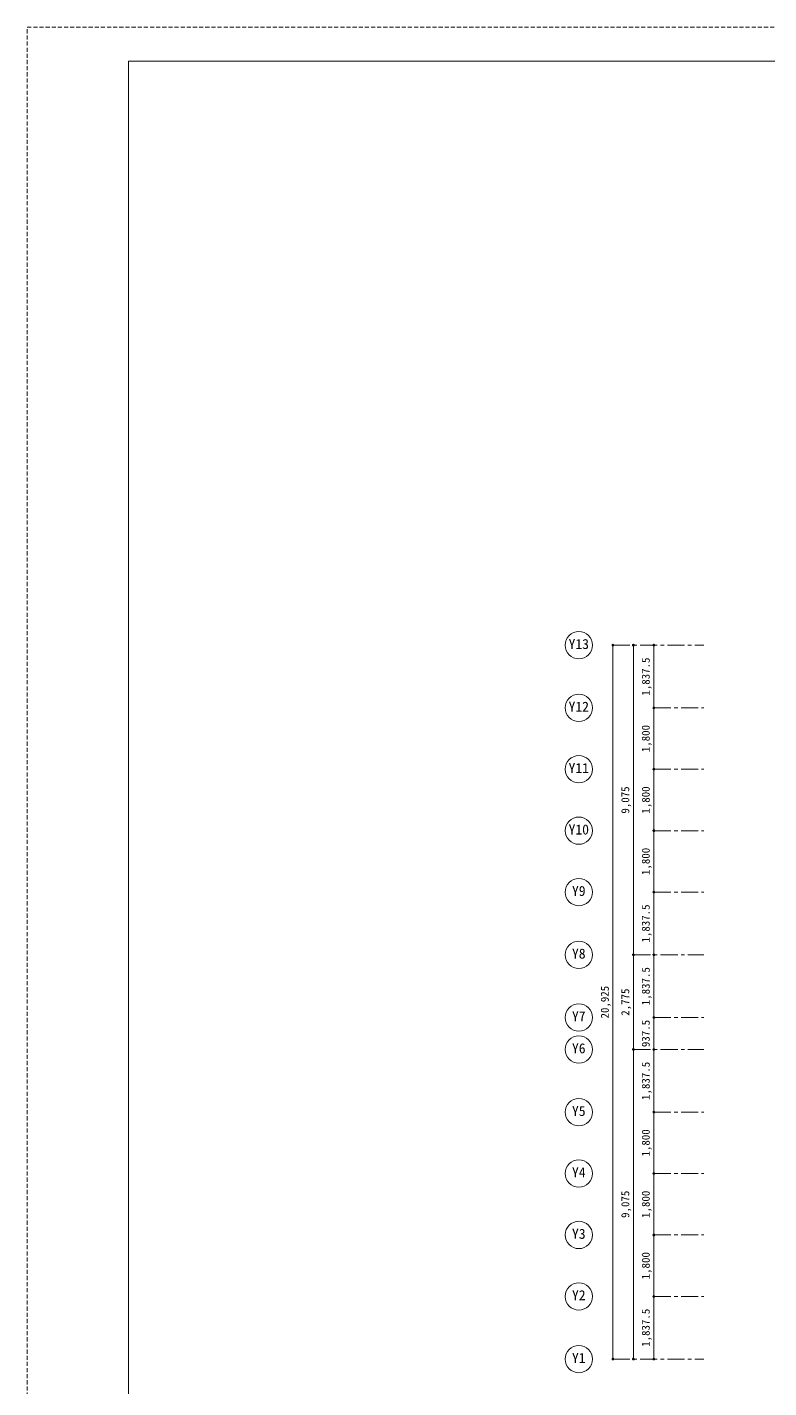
# Model space of a CAD drawing. Units: millimetres at full size, sheet at 1:100. Extents: x -84100 to 167013, y -59450 to 59350.
# Drawn here: x -84100 to -62359, y 19471 to 59350 of the extents above; entities that cross this region are included whole.
import ezdxf
from ezdxf.enums import TextEntityAlignment as Align

# ---------------------------------------------------------------- set-up
doc = ezdxf.new("R2010")
doc.units = ezdxf.units.MM
doc.header["$LTSCALE"] = 100
doc.header["$PDMODE"] = 32
doc.header["$PDSIZE"] = 50
doc.linetypes.add('CHAIN1', pattern=[8, 5, -1, 1, -1])
doc.linetypes.add('DASHED1', pattern=[1.8, 1.2, -0.6])
for name, color, linetype, lineweight in [('0-5_通芯符号', 3, 'CHAIN1', 9), ('0-6_寸法線', 3, 'Continuous', 9), ('F-0', 3, 'Continuous', 9)]:
    doc.layers.add(name, color=color, linetype=linetype, lineweight=lineweight)
doc.styles.add('ＭＳ ゴシック', font='')
doc.styles.get('ＭＳ ゴシック').set_extended_font_data('MS Gothic')

msp = doc.modelspace()

# ---------------------------------------------------------------- linework, layer by layer
at = {"layer": '0-5_通芯符号', "linetype": 'Continuous'}
msp.add_line((-66929.3, 20312.6), (-66929.3, 41237.6), dxfattribs=at)
at = {"layer": '0-5_通芯符号'}
for p, q in [((-66929.3, 41237.6), (-64266, 41237.6)), ((-65729.3, 39400.1), (-64266, 39400.1)), ((-65729.3, 37600.1), (-64266, 37600.1)), ((-65729.3, 35800.1), (-64266, 35800.1)), ((-65729.3, 34000.1), (-64266, 34000.1)), ((-66329.3, 32162.6), (-64266, 32162.6)), ((-65729.3, 30325.1), (-64266, 30325.1)), ((-66329.3, 29387.6), (-64266, 29387.6)), ((-65729.3, 27550.1), (-64266, 27550.1)), ((-65729.3, 25750.1), (-64266, 25750.1)), ((-65729.3, 23950.1), (-64266, 23950.1)), ((-65729.3, 22150.1), (-64266, 22150.1)), ((-66929.3, 20312.6), (-64266, 20312.6))]:
    msp.add_line(p, q, dxfattribs=at)
at = {"layer": '0-5_通芯符号', "linetype": 'Continuous'}
for points in [[(-66329.3, 20312.6), (-66329.3, 29387.6), (-66329.3, 32162.6), (-66329.3, 41237.6)], [(-65729.3, 20312.6), (-65729.3, 22150.1), (-65729.3, 23950.1), (-65729.3, 25750.1), (-65729.3, 27550.1), (-65729.3, 29387.6), (-65729.3, 30325.1), (-65729.3, 32162.6), (-65729.3, 34000.1), (-65729.3, 35800.1), (-65729.3, 37600.1), (-65729.3, 39400.1), (-65729.3, 41237.6)]]:
    msp.add_lwpolyline(points, dxfattribs=at)
at = {"layer": '0-5_通芯符号'}
for p in [(-66929.3, 41237.6), (-66329.3, 41237.6), (-65729.3, 41237.6), (-65729.3, 39400.1), (-65729.3, 37600.1), (-65729.3, 35800.1), (-65729.3, 34000.1), (-66329.3, 32162.6), (-65729.3, 32162.6), (-65729.3, 30325.1), (-66329.3, 29387.6), (-65729.3, 29387.6), (-65729.3, 27550.1), (-65729.3, 25750.1), (-65729.3, 23950.1), (-65729.3, 22150.1), (-66929.3, 20312.6), (-66329.3, 20312.6), (-65729.3, 20312.6)]:
    msp.add_point(p, dxfattribs=at)
at = {"layer": '0-6_寸法線'}
for centre in [(-67929.3, 41237.6), (-67929.3, 39400.1), (-67929.3, 37600.1), (-67929.3, 35800.1), (-67929.3, 34000.1), (-67929.3, 32162.6), (-67929.3, 30325.1), (-67929.3, 29387.6), (-67929.3, 27550.1), (-67929.3, 25750.1), (-67929.3, 23950.1), (-67929.3, 22150.1), (-67929.3, 20312.6)]:
    msp.add_circle(centre, 400, dxfattribs=at)
at = {"layer": 'F-0', "color": 7, "linetype": 'DASHED1'}
msp.add_line((-84100, 59350), (84100, 59350), dxfattribs=at)
at = {"layer": 'F-0', "color": 5}
for p, q in [((-81129, 58351.7), (-2129, 58351.7)), ((-81129, 1351.7), (-81129, 58351.7))]:
    msp.add_line(p, q, dxfattribs=at)
at = {"layer": 'F-0', "color": 7, "linetype": 'DASHED1'}
msp.add_lwpolyline([(84100, -59450), (-84100, -59450), (-84100, 59350)], dxfattribs=at)

# ---------------------------------------------------------------- texts
at = {"layer": '0-5_通芯符号', "style": 'ＭＳ ゴシック'}
for s, p in [('1,837.5', (-65779.3, 39758.8)), ('1,800', (-65779.3, 38100.1)), ('9,075', (-66379.3, 36300.1)), ('1,800', (-65779.3, 36300.1)), ('1,800', (-65779.3, 34500.1)), ('1,837.5', (-65779.3, 32521.3)), ('1,837.5', (-65779.3, 30683.8)), ('20,925', (-66979.3, 30295.1)), ('2,775', (-66379.3, 30375.1)), ('937.5', (-65779.3, 29456.3)), ('1,837.5', (-65779.3, 27908.8)), ('1,800', (-65779.3, 26250.1)), ('9,075', (-66379.3, 24450.1)), ('1,800', (-65779.3, 24450.1)), ('1,800', (-65779.3, 22650.1)), ('1,837.5', (-65779.3, 20671.3))]:
    msp.add_text(s, height=234.6, rotation=90, dxfattribs=at).set_placement(p, align=Align.BOTTOM_LEFT)
at = {"layer": '0-6_寸法線', "style": 'ＭＳ ゴシック'}
for s, p in [('Y13', (-68229.3, 41037.6)), ('Y12', (-68229.3, 39200.1)), ('Y11', (-68229.3, 37400.1)), ('Y10', (-68229.3, 35600.1)), ('Y9', (-68129.3, 33800.1)), ('Y8', (-68129.3, 31962.6)), ('Y7', (-68129.3, 30125.1)), ('Y6', (-68129.3, 29187.6)), ('Y5', (-68129.3, 27350.1)), ('Y4', (-68129.3, 25550.1)), ('Y3', (-68129.3, 23750.1)), ('Y2', (-68129.3, 21950.1)), ('Y1', (-68129.3, 20112.6))]:
    msp.add_text(s, height=293.3, dxfattribs=at).set_placement(p, align=Align.BOTTOM_LEFT)

doc.saveas('drawing.dxf')
